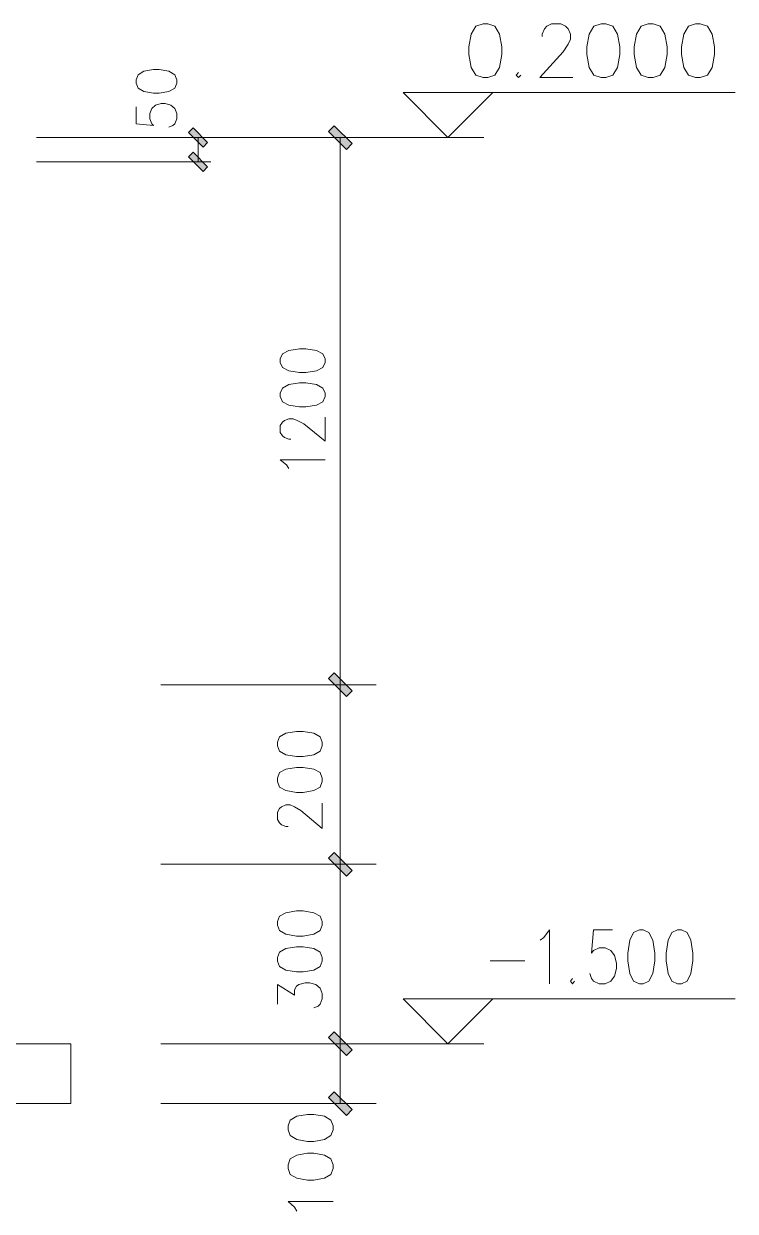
# Model space of a CAD drawing. Header units: millimetres. Extents: x 0 to 586, y 0 to 414.
# Drawn here: x 490 to 529, y 298.5 to 363.7 of the extents above; entities that cross this region are included whole.
import ezdxf

# ---------------------------------------------------------------- set-up
doc = ezdxf.new("R2010")
doc.units = ezdxf.units.MM

msp = doc.modelspace()

# ---------------------------------------------------------------- hatches: boundary and pattern name
h = msp.add_hatch(color=0)
h.dxf.hatch_style = 2
h.paths.add_polyline_path([(506.687667, 357.829556), (507.001639, 358.143528), (507.985889, 357.159278), (507.671917, 356.845306)])
h = msp.add_hatch(color=0)
h.dxf.hatch_style = 2
h.paths.add_polyline_path([(499.004167, 357.766056), (499.258167, 358.020056), (500.055444, 357.222778), (499.801444, 356.968778)])
h = msp.add_hatch(color=0)
h.dxf.hatch_style = 2
h.paths.add_polyline_path([(499.004167, 356.436083), (499.258167, 356.690083), (500.055444, 355.892806), (499.801444, 355.635278)])
h = msp.add_hatch(color=0)
h.dxf.hatch_style = 2
h.paths.add_polyline_path([(506.687667, 327.772889), (507.001639, 328.086861), (507.985889, 327.102611), (507.671917, 326.788639)])
h = msp.add_hatch(color=0)
h.dxf.hatch_style = 2
h.paths.add_polyline_path([(506.687667, 317.916278), (507.001639, 318.226722), (507.985889, 317.242472), (507.671917, 316.9285)])
h = msp.add_hatch(color=0)
h.dxf.hatch_style = 2
h.paths.add_polyline_path([(506.687667, 317.916278), (507.001639, 318.226722), (507.985889, 317.242472), (507.671917, 316.9285)])
h = msp.add_hatch(color=0)
h.dxf.hatch_style = 2
h.paths.add_polyline_path([(506.687667, 308.056139), (507.001639, 308.370111), (507.985889, 307.382333), (507.671917, 307.068361)])
h = msp.add_hatch(color=0)
h.dxf.hatch_style = 2
h.paths.add_polyline_path([(506.687667, 308.056139), (507.001639, 308.370111), (507.985889, 307.382333), (507.671917, 307.068361)])
h = msp.add_hatch(color=0)
h.dxf.hatch_style = 2
h.paths.add_polyline_path([(506.687667, 304.76825), (507.001639, 305.082222), (507.985889, 304.097972), (507.671917, 303.784)])

# ---------------------------------------------------------------- linework, layer by layer
at = {"color": 0, "lineweight": 0}
for points in [[(515.1755, 363.745639), (514.783917, 363.604528), (514.526389, 363.181194), (514.395861, 362.479167), (514.395861, 362.055833), (514.526389, 361.350278), (514.783917, 360.926944), (515.1755, 360.785833), (515.433028, 360.785833), (515.821083, 360.926944), (516.082139, 361.350278), (516.212667, 362.055833), (516.212667, 362.479167), (516.082139, 363.181194), (515.821083, 363.604528), (515.433028, 363.745639)], [(521.659556, 363.745639), (521.267972, 363.604528), (521.010444, 363.181194), (520.879917, 362.479167), (520.879917, 362.055833), (521.010444, 361.350278), (521.267972, 360.926944), (521.659556, 360.785833), (521.917083, 360.785833), (522.305139, 360.926944), (522.566194, 361.350278), (522.696722, 362.055833), (522.696722, 362.479167), (522.566194, 363.181194), (522.305139, 363.604528), (521.917083, 363.745639)], [(524.252472, 363.745639), (523.864417, 363.604528), (523.603361, 363.181194), (523.472833, 362.479167), (523.472833, 362.055833), (523.603361, 361.350278), (523.864417, 360.926944), (524.252472, 360.785833), (524.51, 360.785833), (524.901583, 360.926944), (525.159111, 361.350278), (525.289639, 362.055833), (525.289639, 362.479167), (525.159111, 363.181194), (524.901583, 363.604528), (524.51, 363.745639)], [(526.845389, 363.745639), (526.457333, 363.604528), (526.196278, 363.181194), (526.06575, 362.479167), (526.06575, 362.055833), (526.196278, 361.350278), (526.457333, 360.926944), (526.845389, 360.785833), (527.106444, 360.785833), (527.4945, 360.926944), (527.752028, 361.350278), (527.882556, 362.055833), (527.882556, 362.479167), (527.752028, 363.181194), (527.4945, 363.604528), (527.106444, 363.745639)], [(496.136083, 360.485972), (496.241917, 360.20375), (496.559417, 360.020306), (497.085056, 359.925056), (497.402556, 359.925056), (497.931722, 360.020306), (498.249222, 360.20375), (498.355056, 360.485972), (498.355056, 360.669417), (498.249222, 360.948111), (497.931722, 361.135083), (497.402556, 361.226806), (497.085056, 361.226806), (496.559417, 361.135083), (496.241917, 360.948111), (496.136083, 360.669417)], [(506.687667, 357.829556), (507.001639, 358.143528), (507.985889, 357.159278), (507.671917, 356.845306)], [(499.004167, 357.766056), (499.258167, 358.020056), (500.055444, 357.222778), (499.801444, 356.968778)], [(499.004167, 356.436083), (499.258167, 356.690083), (500.055444, 355.892806), (499.801444, 355.635278)], [(504.038306, 345.143667), (504.15825, 344.861444), (504.511028, 344.674472), (505.096639, 344.58275), (505.449417, 344.58275), (506.035028, 344.674472), (506.387806, 344.861444), (506.504222, 345.143667), (506.504222, 345.334167), (506.387806, 345.612861), (506.035028, 345.803361), (505.449417, 345.895083), (505.096639, 345.895083), (504.511028, 345.803361), (504.15825, 345.612861), (504.038306, 345.334167)], [(504.038306, 343.266889), (504.15825, 342.984667), (504.511028, 342.797694), (505.096639, 342.702444), (505.449417, 342.702444), (506.035028, 342.797694), (506.387806, 342.984667), (506.504222, 343.266889), (506.504222, 343.453861), (506.387806, 343.736083), (506.035028, 343.923056), (505.449417, 344.018306), (505.096639, 344.018306), (504.511028, 343.923056), (504.15825, 343.736083), (504.038306, 343.453861)], [(506.687667, 327.772889), (507.001639, 328.086861), (507.985889, 327.102611), (507.671917, 326.788639)], [(503.886611, 324.086361), (504.003028, 323.790028), (504.355806, 323.592472), (504.941417, 323.493694), (505.294194, 323.493694), (505.879806, 323.592472), (506.232583, 323.790028), (506.349, 324.086361), (506.349, 324.283917), (506.232583, 324.58025), (505.879806, 324.774278), (505.294194, 324.873056), (504.941417, 324.873056), (504.355806, 324.774278), (504.003028, 324.58025), (503.886611, 324.283917)], [(503.886611, 322.114333), (504.003028, 321.818), (504.355806, 321.620444), (504.941417, 321.521667), (505.294194, 321.521667), (505.879806, 321.620444), (506.232583, 321.818), (506.349, 322.114333), (506.349, 322.311889), (506.232583, 322.608222), (505.879806, 322.80225), (505.294194, 322.901028), (504.941417, 322.901028), (504.355806, 322.80225), (504.003028, 322.608222), (503.886611, 322.311889)], [(506.687667, 317.916278), (507.001639, 318.226722), (507.985889, 317.242472), (507.671917, 316.9285)], [(506.687667, 317.916278), (507.001639, 318.226722), (507.985889, 317.242472), (507.671917, 316.9285)], [(503.886611, 314.226222), (504.003028, 313.929889), (504.355806, 313.732333), (504.941417, 313.633556), (505.294194, 313.633556), (505.879806, 313.732333), (506.232583, 313.929889), (506.349, 314.226222), (506.349, 314.423778), (506.232583, 314.720111), (505.879806, 314.917667), (505.294194, 315.016444), (504.941417, 315.016444), (504.355806, 314.917667), (504.003028, 314.720111), (503.886611, 314.423778)], [(523.762111, 313.968694), (523.448139, 313.827583), (523.236472, 313.407778), (523.134167, 312.702222), (523.134167, 312.278889), (523.236472, 311.576861), (523.448139, 311.153528), (523.762111, 311.012417), (523.973778, 311.012417), (524.28775, 311.153528), (524.495889, 311.576861), (524.601722, 312.278889), (524.601722, 312.702222), (524.495889, 313.407778), (524.28775, 313.827583), (523.973778, 313.968694)], [(525.861139, 313.968694), (525.547167, 313.827583), (525.3355, 313.407778), (525.229667, 312.702222), (525.229667, 312.278889), (525.3355, 311.576861), (525.547167, 311.153528), (525.861139, 311.012417), (526.069278, 311.012417), (526.386778, 311.153528), (526.594917, 311.576861), (526.70075, 312.278889), (526.70075, 312.702222), (526.594917, 313.407778), (526.386778, 313.827583), (526.069278, 313.968694)], [(503.886611, 312.254194), (504.003028, 311.957861), (504.355806, 311.760306), (504.941417, 311.661528), (505.294194, 311.661528), (505.879806, 311.760306), (506.232583, 311.957861), (506.349, 312.254194), (506.349, 312.45175), (506.232583, 312.748083), (505.879806, 312.945639), (505.294194, 313.044417), (504.941417, 313.044417), (504.355806, 312.945639), (504.003028, 312.748083), (503.886611, 312.45175)], [(506.687667, 308.056139), (507.001639, 308.370111), (507.985889, 307.382333), (507.671917, 307.068361)], [(506.687667, 308.056139), (507.001639, 308.370111), (507.985889, 307.382333), (507.671917, 307.068361)], [(397.241889, 304.433111), (492.548333, 304.433111), (492.548333, 307.721), (397.241889, 307.721)], [(506.687667, 304.76825), (507.001639, 305.082222), (507.985889, 304.097972), (507.671917, 303.784)], [(504.47575, 302.99025), (504.595694, 302.669222), (504.948472, 302.457556), (505.534083, 302.351722), (505.886861, 302.351722), (506.472472, 302.457556), (506.82525, 302.669222), (506.941667, 302.99025), (506.941667, 303.201917), (506.82525, 303.522944), (506.472472, 303.734611), (505.886861, 303.840444), (505.534083, 303.840444), (504.948472, 303.734611), (504.595694, 303.522944), (504.47575, 303.201917)], [(504.47575, 300.859472), (504.595694, 300.541972), (504.948472, 300.326778), (505.534083, 300.220944), (505.886861, 300.220944), (506.472472, 300.326778), (506.82525, 300.541972), (506.941667, 300.859472), (506.941667, 301.074667), (506.82525, 301.392167), (506.472472, 301.603833), (505.886861, 301.713194), (505.534083, 301.713194), (504.948472, 301.603833), (504.595694, 301.392167), (504.47575, 301.074667)]]:
    msp.add_lwpolyline(points, close=True, dxfattribs=at)
for points in [[(518.417528, 363.040083), (518.417528, 363.181194), (518.544528, 363.463417), (518.675056, 363.604528), (518.936111, 363.745639), (519.454694, 363.745639), (519.712222, 363.604528), (519.84275, 363.463417), (519.973278, 363.181194), (519.973278, 362.898972), (519.84275, 362.61675), (519.581694, 362.196944), (518.287, 360.785833), (520.100278, 360.785833)], [(517.119306, 361.068056), (516.988778, 360.926944), (517.119306, 360.785833), (517.249833, 360.926944)], [(515.71525, 359.960333), (513.252861, 357.494417), (510.786944, 359.960333), (529.025556, 359.960333)], [(496.136083, 359.184222), (496.136083, 358.252889), (497.085056, 358.161167), (496.98275, 358.252889), (496.876917, 358.531583), (496.876917, 358.810278), (496.98275, 359.088972), (497.190889, 359.275944), (497.508389, 359.367667), (497.720056, 359.367667), (498.037556, 359.275944), (498.249222, 359.088972), (498.355056, 358.810278), (498.355056, 358.531583), (498.249222, 358.252889), (498.143389, 358.161167), (497.931722, 358.065917)], [(490.657444, 357.494417), (500.238889, 357.494417)], [(497.476639, 357.494417), (509.308806, 357.494417)], [(499.529806, 357.494417), (499.529806, 356.164444)], [(507.336778, 327.43775), (507.336778, 357.494417)], [(507.336778, 357.494417), (515.224889, 357.494417)], [(490.657444, 356.164444), (500.238889, 356.164444)], [(504.627444, 340.920917), (504.511028, 340.920917), (504.274667, 341.012639), (504.15825, 341.107889), (504.038306, 341.294861), (504.038306, 341.672333), (504.15825, 341.859306), (504.274667, 341.951028), (504.511028, 342.046278), (504.743861, 342.046278), (504.980222, 341.951028), (505.329472, 341.764056), (506.504222, 340.825667), (506.504222, 342.141528)], [(504.511028, 339.322833), (504.391083, 339.509806), (504.038306, 339.792028), (506.504222, 339.792028)], [(497.476639, 327.43775), (509.308806, 327.43775)], [(507.336778, 317.577611), (507.336778, 327.43775)], [(504.472222, 319.648417), (504.355806, 319.648417), (504.119444, 319.747194), (504.003028, 319.845972), (503.886611, 320.043528), (503.886611, 320.438639), (504.003028, 320.636194), (504.119444, 320.734972), (504.355806, 320.83375), (504.588639, 320.83375), (504.825, 320.734972), (505.177778, 320.537417), (506.349, 319.549639), (506.349, 320.929)], [(497.476639, 317.577611), (509.308806, 317.577611)], [(507.336778, 307.721), (507.336778, 317.577611)], [(518.308167, 313.407778), (518.516306, 313.548889), (518.830278, 313.968694), (518.830278, 311.012417)], [(522.294556, 313.968694), (521.243278, 313.968694), (521.140972, 312.702222), (521.243278, 312.843333), (521.560778, 312.984444), (521.87475, 312.984444), (522.188722, 312.843333), (522.396861, 312.561111), (522.502694, 312.137778), (522.502694, 311.859083), (522.396861, 311.43575), (522.188722, 311.153528), (521.87475, 311.012417), (521.560778, 311.012417), (521.243278, 311.153528), (521.140972, 311.294639), (521.035139, 311.576861)], [(515.577667, 312.278889), (517.468556, 312.278889)], [(520.089694, 311.294639), (519.983861, 311.153528), (520.089694, 311.012417), (520.195528, 311.153528)], [(503.886611, 309.887056), (503.886611, 310.973611), (504.825, 310.380944), (504.825, 310.677278), (504.941417, 310.874833), (505.061361, 310.973611), (505.410611, 311.072389), (505.646972, 311.072389), (505.99975, 310.973611), (506.232583, 310.776056), (506.349, 310.479722), (506.349, 310.183389), (506.232583, 309.887056), (506.116167, 309.788278), (505.879806, 309.6895)], [(515.71525, 310.183389), (513.252861, 307.721), (510.786944, 310.183389), (529.025556, 310.183389)], [(497.476639, 307.721), (509.308806, 307.721)], [(497.476639, 307.721), (509.308806, 307.721)], [(507.336778, 307.721), (515.224889, 307.721)], [(507.336778, 307.721), (507.336778, 304.433111)], [(497.476639, 304.433111), (509.308806, 304.433111)], [(504.948472, 298.517028), (504.828528, 298.732222), (504.47575, 299.049722), (506.941667, 299.049722)]]:
    msp.add_lwpolyline(points, dxfattribs=at)

doc.saveas('drawing.dxf')
